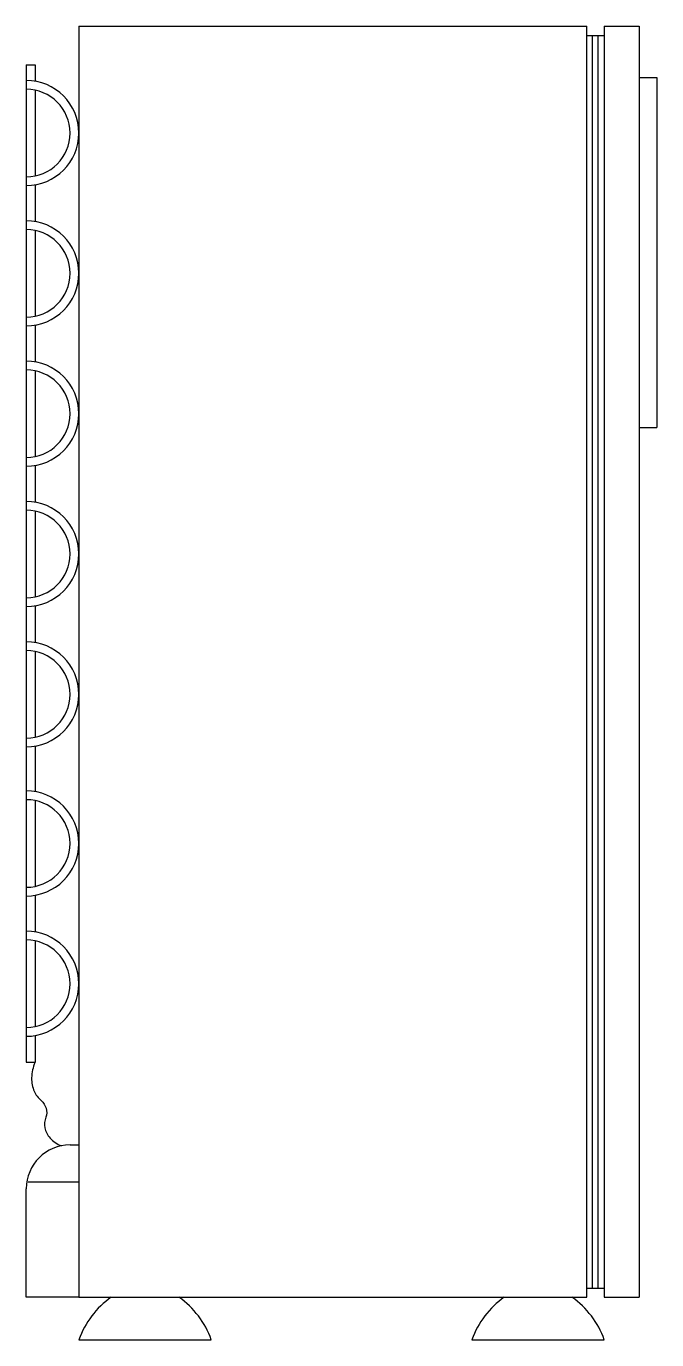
# Model space of a CAD drawing. Header units: millimetres. Extents: x -2996.9 to -2996.18, y 2893.35 to 2894.85.
import ezdxf

# ---------------------------------------------------------------- set-up
doc = ezdxf.new("R2010")
doc.units = ezdxf.units.MM
doc.header["$LTSCALE"] = 10
doc.layers.add('cozinha_geladeiras', color=2, linetype='Continuous')

msp = doc.modelspace()

# ---------------------------------------------------------------- linework, layer by layer
at = {"layer": 'cozinha_geladeiras'}
for p, q in [((-2996.8356, 2894.8496), (-2996.2556, 2894.8496)), ((-2996.8356, 2894.8496), (-2996.8356, 2893.398)), ((-2996.2556, 2893.398), (-2996.2556, 2894.8496)), ((-2996.2356, 2894.8496), (-2996.1956, 2894.8496)), ((-2996.2356, 2894.8496), (-2996.2356, 2893.398)), ((-2996.1956, 2894.8496), (-2996.1956, 2893.398)), ((-2996.8456, 2893.572), (-2996.8356, 2893.572)), ((-2996.8956, 2893.398), (-2996.8956, 2893.522)), ((-2996.8934, 2893.53), (-2996.8356, 2893.53)), ((-2996.8356, 2893.398), (-2996.8956, 2893.398)), ((-2996.8356, 2893.398), (-2996.2556, 2893.398)), ((-2996.2556, 2893.4085), (-2996.2356, 2893.4085)), ((-2996.2356, 2893.398), (-2996.1956, 2893.398)), ((-2996.8356, 2893.3496), (-2996.6843, 2893.3496)), ((-2996.3868, 2893.3496), (-2996.2356, 2893.3496))]:
    msp.add_line(p, q, dxfattribs=at)
at = {"layer": 'cozinha_geladeiras', "color": 1}
for p, q in [((-2996.2556, 2894.8391), (-2996.2356, 2894.8391)), ((-2996.2491, 2893.4085), (-2996.2491, 2894.8391)), ((-2996.2427, 2893.4085), (-2996.2427, 2894.8391)), ((-2996.8956, 2894.8056), (-2996.8956, 2893.6664)), ((-2996.8956, 2894.8056), (-2996.8856, 2894.8056)), ((-2996.8856, 2894.8056), (-2996.8856, 2894.7868)), ((-2996.1956, 2894.7912), (-2996.1757, 2894.7912)), ((-2996.1757, 2894.7912), (-2996.1757, 2894.3912)), ((-2996.8856, 2894.7766), (-2996.8856, 2894.6786)), ((-2996.8856, 2894.6685), (-2996.8856, 2894.6265)), ((-2996.8856, 2894.6164), (-2996.8856, 2894.5184)), ((-2996.8856, 2894.5082), (-2996.8856, 2894.4663)), ((-2996.8856, 2894.4561), (-2996.8856, 2894.3581)), ((-2996.1956, 2894.3912), (-2996.1757, 2894.3912)), ((-2996.8856, 2894.348), (-2996.8856, 2894.306)), ((-2996.8856, 2894.2959), (-2996.8856, 2894.1979)), ((-2996.8856, 2894.1877), (-2996.8856, 2894.1458)), ((-2996.8856, 2894.1356), (-2996.8856, 2894.0376)), ((-2996.8856, 2894.0274), (-2996.8856, 2893.9755)), ((-2996.8856, 2893.9653), (-2996.8856, 2893.8674)), ((-2996.8856, 2893.8572), (-2996.8856, 2893.8153)), ((-2996.8856, 2893.8051), (-2996.8856, 2893.7071)), ((-2996.8856, 2893.6969), (-2996.8856, 2893.6664)), ((-2996.8956, 2893.6664), (-2996.8856, 2893.6664))]:
    msp.add_line(p, q, dxfattribs=at)
msp.add_lwpolyline([(-2996.8856, 2893.6664, 0.094359), (-2996.8895, 2893.6485, 0.112269), (-2996.8865, 2893.6333, 0.111781), (-2996.8786, 2893.6227, -0.142753), (-2996.8729, 2893.6139, -0.168499), (-2996.8733, 2893.6036, 0.143195), (-2996.8743, 2893.5916, 0.136299), (-2996.8684, 2893.5799, 0.112735), (-2996.8555, 2893.571)], format="xyb", dxfattribs=at)
for centre, radius in [((-2996.8956, 2894.7276), 0.06), ((-2996.8956, 2894.7276), 0.05), ((-2996.8956, 2894.5674), 0.06), ((-2996.8956, 2894.5674), 0.05), ((-2996.8956, 2894.4071), 0.06), ((-2996.8956, 2894.4071), 0.05), ((-2996.8956, 2894.2469), 0.06), ((-2996.8956, 2894.2469), 0.05), ((-2996.8956, 2894.0866), 0.06), ((-2996.8956, 2894.0866), 0.05), ((-2996.8956, 2893.9163), 0.06), ((-2996.8956, 2893.9163), 0.05), ((-2996.8956, 2893.7561), 0.06), ((-2996.8956, 2893.7561), 0.05)]:
    msp.add_arc(centre, radius, 270, 90, dxfattribs=at)
at = {"layer": 'cozinha_geladeiras'}
for centre, radius, start, end in [((-2996.8456, 2893.522), 0.05, 90, 180), ((-2996.7404, 2893.3153), 0.1012, 125.1516, 160.1952), ((-2996.7795, 2893.3153), 0.1012, 19.8048, 54.8484), ((-2996.2916, 2893.3153), 0.1012, 125.1516, 160.1952), ((-2996.3308, 2893.3153), 0.1012, 19.8048, 54.8484)]:
    msp.add_arc(centre, radius, start, end, dxfattribs=at)

doc.saveas('drawing.dxf')
